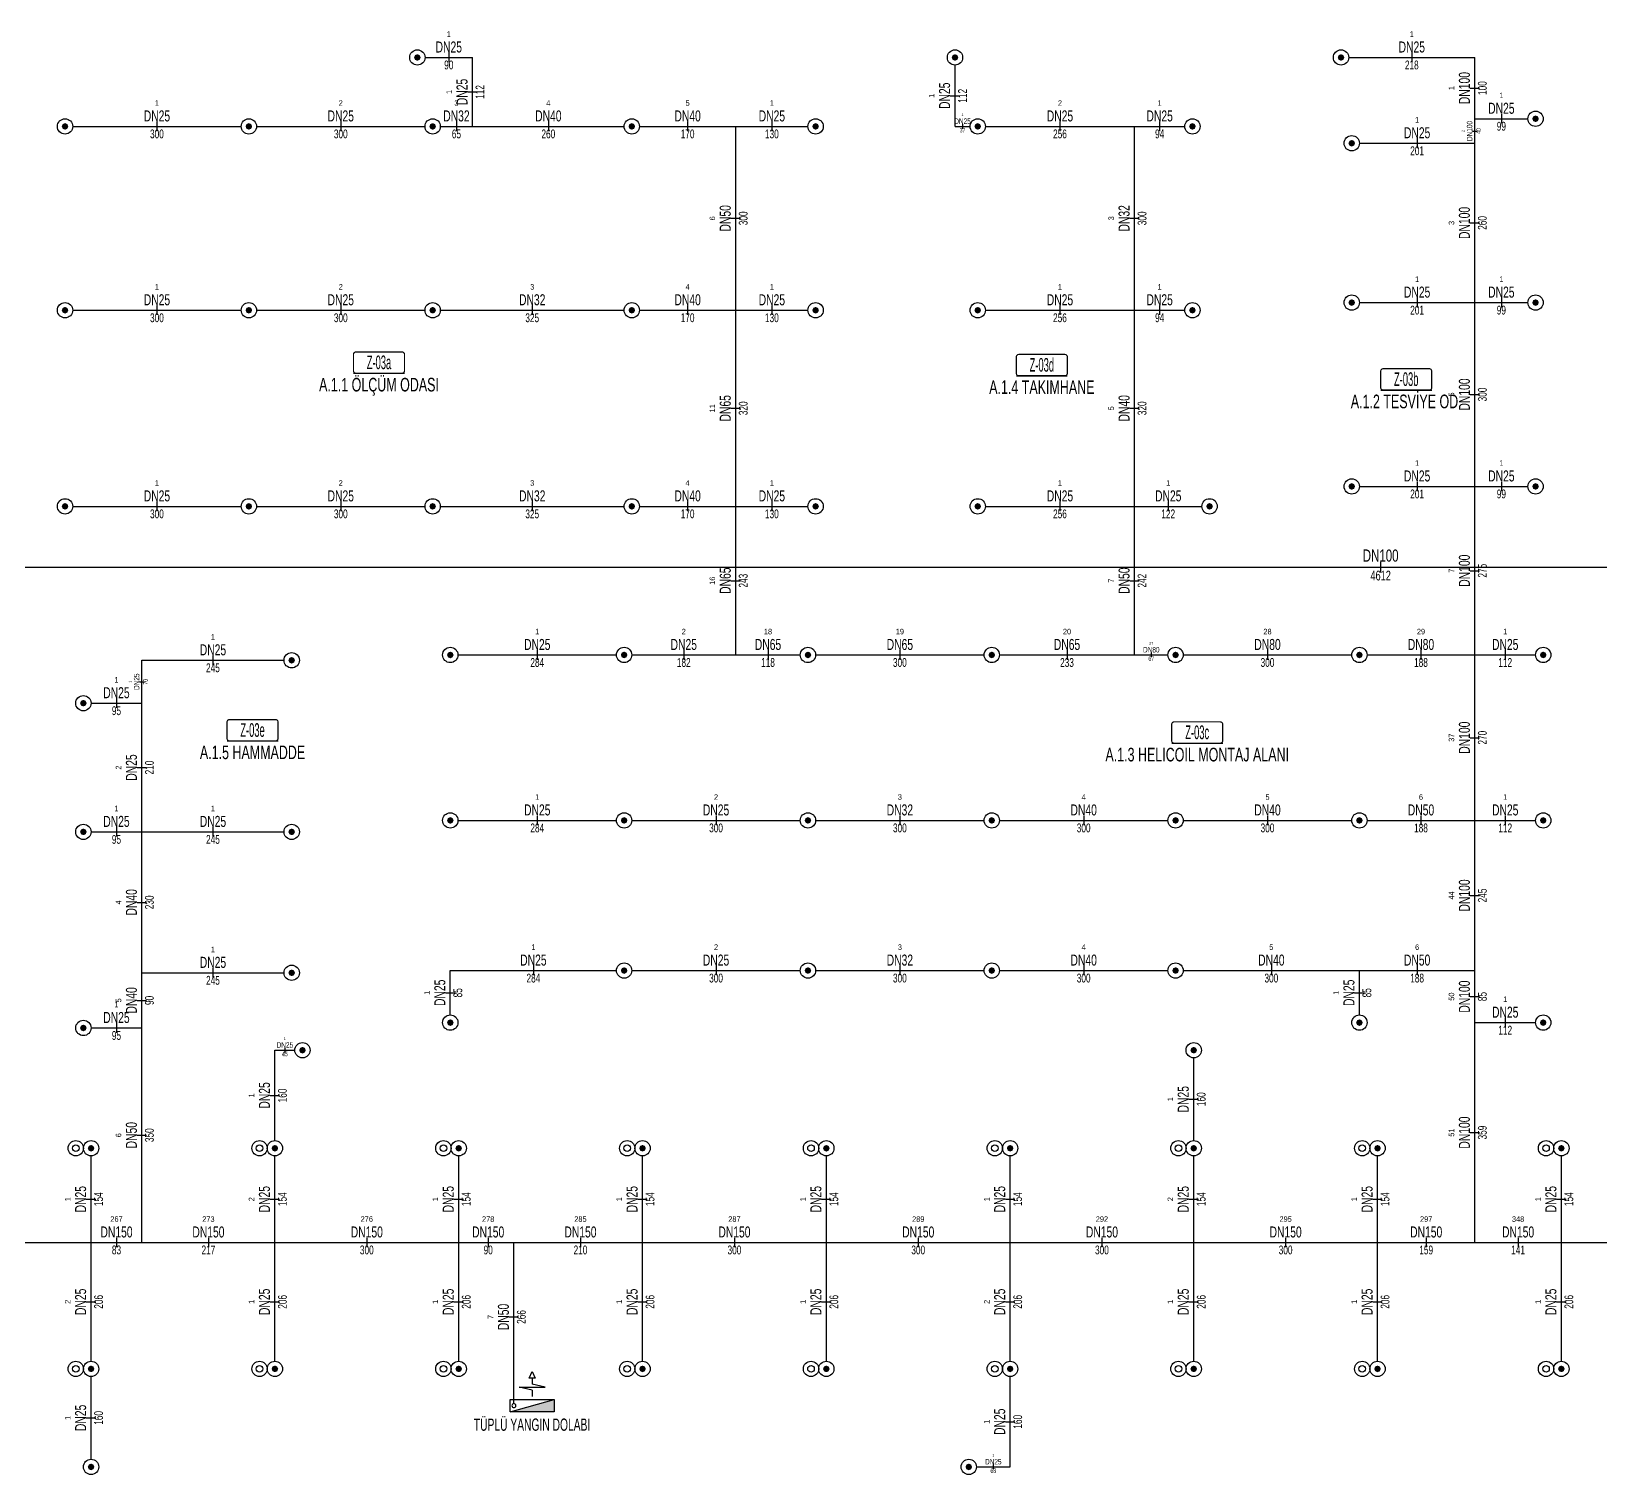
# Model space of a CAD drawing. Header units: centimetres. Extents: x 394264 to 551709, y 50011 to 59011.
# Drawn here: x 490182 to 492743, y 54430 to 56785 of the extents above; entities that cross this region are included whole.
import ezdxf
from ezdxf.enums import TextEntityAlignment as Align

# ---------------------------------------------------------------- set-up
doc = ezdxf.new("R2010")
doc.units = ezdxf.units.CM
doc.layers.get('0').update_dxf_attribs({"lineweight": 9})
for name, color, linetype in [('-M-MAHAL-DEBILER', 7, 'Continuous'), ('-M-MAHAL-ETIKET-NOT', 7, 'Continuous'), ('-M-MAHAL-ETIKET-NOTM', 7, 'Continuous'), ('-M-MAHAL-ETK-', 7, 'Continuous'), ('-M-MAHAL-HAVA-DEGISIM', 7, 'Continuous'), ('-M-MAHAL-NO', 7, 'Continuous'), ('-M-MAHAL-NOM', 7, 'Continuous'), ('-M-YNGN-BORUID', 7, 'Continuous'), ('-M-YNGN-BORUUZUN', 7, 'Continuous'), ('-M-YNGN-BORUYUK', 7, 'Continuous'), ('-M-YNGN-FHC', 1, 'Continuous'), ('-M-YNGN-SPR-YUK', 7, 'Continuous'), ('-M-YNGN-ZON4-CAP-', 7, 'Continuous'), ('-M-YNGN-ZON4-SPR-', 7, 'Continuous')]:
    doc.layers.add(name, color=color, linetype=linetype)
doc.layers.add('-M-YNGN-SPR-CAPCIZGI', color=188, linetype='Continuous', plot=False)
for name, color, linetype, lineweight in [('-M-YNGN-ZON4', 3, 'SP', 30), ('-M-YNGN-ZON7', 60, 'SP', 30), ('-M-YNGN-ZON7-CAP-', 7, 'Continuous', 25), ('0-MEK-YNG-YAZI', 71, 'Continuous', 35)]:
    doc.layers.add(name, color=color, linetype=linetype, lineweight=lineweight)
doc.styles.add('-M-ISSO-TEXT-TTF', font='ARIALN.TTF')
doc.styles.add('-M-MHLETK-NOT', font='romans.shx', dxfattribs={"width": 0.7})
doc.styles.add('-M-MHLETK-TEXT', font='ARIALN.TTF', dxfattribs={"width": 0.7})
doc.styles.add('CIZGI', font='tahoma.ttf', dxfattribs={"width": 0.8, "oblique": 20})
doc.styles.add('HCAD', font='HCAD.SHX', dxfattribs={"width": 0.8, "height": 0.2})
doc.styles.add('PIPESIZE', font='hcad.shx', dxfattribs={"width": 0.8})
doc.styles.add('SPR-NOT', font='romans.shx')
doc.styles.add('YAZI', font='arial.ttf', dxfattribs={"width": 0.6, "height": 40})
doc.linetypes.add('SP', pattern='A,2,-0.1,["SP",CIZGI,S=0.14,R=0.2,X=0,Y=-0.07],-0.255', length=2.355)

# ---------------------------------------------------------------- blocks, each defined once
blk = doc.blocks.new('M-MHLETK-YNG')
at = {"layer": '-M-MAHAL-ETIKET-NOTM', "color": 3, "style": '-M-ISSO-TEXT-TTF', "width": 0.8, "flags": 8}
blk.add_attdef('MAH-ADI2', text='', height=1.11, dxfattribs=at).set_placement((0, -2.55), align=Align.MIDDLE_CENTER)
at = {"layer": '-M-MAHAL-HAVA-DEGISIM', "style": '-M-MHLETK-NOT', "width": 0.5, "flags": 8}
blk.add_attdef('HAVADEG', text='', height=0.6, dxfattribs=at).set_placement((0, 3.61), align=Align.MIDDLE_CENTER)
blk.add_wipeout([(-2.08, 1.74), (2.08, 1.74), (2.08, 0), (-2.08, 0)]).dxf.layer = '-M-MAHAL-ETK-'
at = {"layer": '-M-MAHAL-ETK-', "color": 0}
for p, q in [((-2.08, 0), (2.08, 0)), ((-1.16, 0), (-1.16, 0))]:
    blk.add_line(p, q, dxfattribs=at)
blk.add_lwpolyline([(-1.88, 1.74, 0.1, 0.1, 0), (1.88, 1.74, 0.1, 0.1, -0.414214), (2.08, 1.54, 0.1, 0.1, 0), (2.08, 0.2, 0.1, 0.1, -0.414214), (1.88, 0, 0.1, 0.1, 0), (-1.88, 0, 0.1, 0.1, -0.414214), (-2.08, 0.2, 0.1, 0.1, 0), (-2.08, 1.54, 0.1, 0.1, -0.414214)], format="xyseb", close=True, dxfattribs=at)
at = {"layer": '-M-MAHAL-DEBILER', "color": 4, "style": '-M-MHLETK-NOT', "width": 0.5, "flags": 8}
blk.add_attdef('DEBIS', text='', height=0.4, dxfattribs=at).set_placement((-2.17, 2.15), align=Align.MIDDLE_CENTER)
at = {"layer": '-M-MAHAL-DEBILER', "color": 191, "style": '-M-MHLETK-NOT', "width": 0.5, "flags": 8}
blk.add_attdef('DEBIR', text='', height=0.4, dxfattribs=at).set_placement((-1.61, 2.15), align=Align.MIDDLE_CENTER)
at = {"layer": '-M-MAHAL-DEBILER', "color": 31, "style": '-M-MHLETK-NOT', "width": 0.5, "flags": 8}
blk.add_attdef('DEBIF', text='', height=0.4, dxfattribs=at).set_placement((1.59, 2.15), align=Align.MIDDLE_CENTER)
at = {"layer": '-M-MAHAL-DEBILER', "color": 1, "style": '-M-MHLETK-NOT', "width": 0.5, "flags": 8}
blk.add_attdef('DEBIE', text='', height=0.4, dxfattribs=at).set_placement((2.32, 2.15), align=Align.MIDDLE_CENTER)
at = {"layer": '-M-MAHAL-ETIKET-NOT', "color": 3}
for tag, height, style, width, flags, p in [('KIS', 0.04, '-M-MHLETK-NOT', 0.5, 9, (-2.59, 1.62)), ('ALAN', 0.04, '-M-MHLETK-NOT', 0.5, 9, (-2.58, 1.56)), ('RH', 0.04, '-M-MHLETK-NOT', 0.5, 9, (-2.39, 1.62)), ('YUKSEKLIK', 0.04, '-M-MHLETK-NOT', 0.5, 9, (-2.32, 1.56)), ('YAZ', 0.04, '-M-MHLETK-NOT', 0.5, 9, (-2.18, 1.62)), ('MAH-ADI', 1.11, '-M-ISSO-TEXT-TTF', 0.8, 8, (0, -0.93))]:
    blk.add_attdef(tag, text='', height=height, dxfattribs=dict(at, style=style, width=width, flags=flags)).set_placement(p, align=Align.MIDDLE_CENTER)
at = {"layer": '-M-MAHAL-ETIKET-NOT', "color": 3, "style": '-M-MHLETK-NOT', "width": 0.5, "flags": 9}
for tag, p, height in [('HL', (-2.62, 1.49), 0.0286), ('KLKTR', (-2.62, 1.42), 0.04), ('RDY-BOY1', (-2.61, 1.37), 0.0286), ('RDY-BOY2', (-2.61, 1.32), 0.0286), ('RDY-BOY3', (-2.61, 1.27), 0.0286), ('HLA', (-2.52, 1.49), 0.0286), ('RDY-TIP1', (-2.5, 1.37), 0.0286), ('RDY-TIP2', (-2.5, 1.32), 0.0286), ('RDY-TIP3', (-2.5, 1.27), 0.0286), ('RDY-ADET1', (-2.39, 1.37), 0.0286), ('RDY-ADET2', (-2.39, 1.32), 0.0286), ('RDY-ADET3', (-2.39, 1.27), 0.0286), ('RDY-ISI1', (-2.27, 1.37), 0.0286), ('RDY-ISI2', (-2.27, 1.32), 0.0286), ('RDY-ISI3', (-2.27, 1.27), 0.0286), ('SHG', (-2.23, 1.49), 0.0286), ('AHU', (-2.23, 1.44), 0.0286), ('LHG', (-2.13, 1.49), 0.0286), ('RDY-BNP1', (-2.1, 1.37), 0.0286), ('RDY-BNP2', (-2.1, 1.32), 0.0286), ('RDY-BNP3', (-2.1, 1.27), 0.0286), ('HG', (-2.04, 1.49), 0.0286), ('HGA', (-1.96, 1.49), 0.0286), ('EF', (-1.96, 1.44), 0.0286), ('RDY-BNK1', (-1.96, 1.37), 0.0286), ('RDY-BNK2', (-1.96, 1.32), 0.0286), ('RDY-BNK3', (-1.96, 1.27), 0.0286), ('RDY-BOY4', (-2.61, 1.22), 0.0286), ('KON-BOY1', (-2.61, 1.14), 0.0286), ('KON-BOY2', (-2.61, 1.09), 0.0286), ('KON-BOY3', (-2.61, 1.04), 0.0286), ('FCU-TIP1', (-2.61, 0.96), 0.0286), ('FCU-TIP2', (-2.61, 0.91), 0.0286), ('FCU-TIP3', (-2.61, 0.86), 0.0286), ('VRV-TIP1', (-2.61, 0.76), 0.0286), ('VRV-TIP2', (-2.61, 0.71), 0.0286), ('FCU-ADET1', (-2.52, 0.96), 0.0286), ('FCU-ADET2', (-2.52, 0.91), 0.0286), ('FCU-ADET3', (-2.52, 0.86), 0.0286), ('VRV-ADET1', (-2.52, 0.76), 0.0286), ('VRV-ADET2', (-2.52, 0.71), 0.0286), ('RDY-TIP4', (-2.5, 1.22), 0.0286), ('KON-TIP1', (-2.5, 1.14), 0.0286), ('KON-TIP2', (-2.5, 1.09), 0.0286), ('KON-TIP3', (-2.5, 1.04), 0.0286), ('FCU-KAP1', (-2.4, 0.96), 0.0286), ('FCU-KAP2', (-2.4, 0.91), 0.0286), ('FCU-KAP3', (-2.4, 0.86), 0.0286), ('VRV-KAP1', (-2.4, 0.76), 0.0286), ('VRV-KAP2', (-2.4, 0.71), 0.0286), ('RDY-ADET4', (-2.39, 1.22), 0.0286), ('KON-ADET1', (-2.39, 1.14), 0.0286), ('KON-ADET2', (-2.39, 1.09), 0.0286), ('KON-ADET3', (-2.39, 1.04), 0.0286), ('FCU-DUY1', (-2.27, 0.96), 0.0286), ('FCU-DUY2', (-2.27, 0.91), 0.0286), ('FCU-DUY3', (-2.27, 0.86), 0.0286), ('VRV-DUY1', (-2.27, 0.76), 0.0286), ('VRV-DUY2', (-2.27, 0.71), 0.0286), ('RDY-ISI4', (-2.27, 1.22), 0.0286), ('KON-ISI1', (-2.27, 1.14), 0.0286), ('KON-ISI2', (-2.27, 1.09), 0.0286), ('KON-ISI3', (-2.27, 1.04), 0.0286), ('FCU-SOG1', (-2.15, 0.96), 0.0286), ('FCU-SOG2', (-2.15, 0.91), 0.0286), ('FCU-SOG3', (-2.15, 0.86), 0.0286), ('VRV-SOG1', (-2.15, 0.76), 0.0286), ('VRV-SOG2', (-2.15, 0.71), 0.0286), ('RDY-BNP4', (-2.1, 1.22), 0.0286), ('KON-BNP1', (-2.1, 1.14), 0.0286), ('KON-BNP2', (-2.1, 1.09), 0.0286), ('KON-BNP3', (-2.1, 1.04), 0.0286), ('FCU-ISI1', (-2.04, 0.96), 0.0286), ('FCU-ISI2', (-2.04, 0.91), 0.0286), ('FCU-ISI3', (-2.04, 0.86), 0.0286), ('VRV-ISI1', (-2.04, 0.76), 0.0286), ('VRV-ISI2', (-2.04, 0.71), 0.0286), ('RDY-BNK4', (-1.96, 1.22), 0.0286), ('KON-BNK1', (-1.96, 1.14), 0.0286), ('KON-BNK2', (-1.96, 1.09), 0.0286), ('KON-BNK3', (-1.96, 1.04), 0.0286), ('FCU-DEBI1', (-1.95, 0.96), 0.0286), ('FCU-DEBI2', (-1.95, 0.91), 0.0286), ('FCU-DEBI3', (-1.95, 0.86), 0.0286), ('VRV-DEBI1', (-1.95, 0.76), 0.0286), ('VRV-DEBI2', (-1.95, 0.71), 0.0286), ('FCU-BNP1', (-1.83, 0.96), 0.0286), ('FCU-BNP2', (-1.83, 0.91), 0.0286), ('FCU-BNP3', (-1.83, 0.86), 0.0286), ('VRV-BNP1', (-1.83, 0.76), 0.0286), ('VRV-BNP2', (-1.83, 0.71), 0.0286), ('FCU-BNK1', (-1.61, 0.96), 0.0286), ('FCU-BNK2', (-1.61, 0.91), 0.0286), ('FCU-BNK3', (-1.61, 0.86), 0.0286), ('VRV-BNK1', (-1.61, 0.76), 0.0286), ('VRV-BNK2', (-1.61, 0.71), 0.0286)]:
    blk.add_attdef(tag, p, '', height=height, dxfattribs=at)
at = {"layer": '-M-MAHAL-HAVA-DEGISIM', "style": '-M-MHLETK-NOT', "width": 0.5, "flags": 8}
blk.add_attdef('HAVA', text='', height=0.6, dxfattribs=at).set_placement((0, 2.4), align=Align.MIDDLE_CENTER)
at = {"layer": '-M-MAHAL-NO', "color": 7, "style": '-M-MHLETK-TEXT', "width": 0.6, "flags": 8}
blk.add_attdef('MAH-NO', text='', height=1.11, dxfattribs=at).set_placement((0, 0.89), align=Align.MIDDLE_CENTER)
at = {"layer": '-M-MAHAL-NOM', "color": 7, "style": '-M-MHLETK-TEXT', "width": 0.6, "flags": 8}
blk.add_attdef('MAH-NOM', text='', height=1.11, dxfattribs=at).set_placement((0, 0.89), align=Align.MIDDLE_CENTER)
blk = doc.blocks.new('SPRYD01')
at = {"layer": '-M-YNGN-FHC', "linetype": 'Continuous'}
blk.add_line((0, 0), (0, 0), dxfattribs=at)
at = {"color": 0, "linetype": 'ByBlock'}
for p, q in [((10, 6), (-10, -66)), ((-44.8, -25), (-55.5, -30)), ((-44.8, -35), (-44.8, -25)), ((-30.1, -8.8), (-30.1, -51.2)), ((-25.1, -30), (-30.1, -8.8)), ((-55.5, -30), (-44.8, -35)), ((-44.8, -30), (-35.1, -30)), ((-30.1, -51.2), (-35.1, -30)), ((-25.1, -30), (-15, -30))]:
    blk.add_line(p, q, dxfattribs=at)
blk.add_lwpolyline([(-10, -66), (10, -66), (10, 6), (-10, 6)], close=True, dxfattribs=at)
at = {"color": 1, "linetype": 'ByBlock'}
blk.add_lwpolyline([(10, 6), (-10, -66), (10, -66)], close=True, dxfattribs=at)
at = {"color": 0, "linetype": 'ByBlock'}
blk.add_circle((0, 0), 3.25, dxfattribs=at)
at = {"color": 1, "linetype": 'ByBlock'}
blk.add_solid([(10, 6), (-10, -66), (10, -66)], dxfattribs=at)
at = {"layer": '-M-YNGN-SPR-YUK', "style": 'SPR-NOT', "width": 0.5, "flags": 9}
for tag, p in [('YUK', (0, 17.8)), ('CAP', (0, 14.4)), ('TIP', (0.2, 10.8))]:
    blk.add_attdef(tag, text='', height=2.5, dxfattribs=at).set_placement(p, align=Align.MIDDLE_CENTER)
blk = doc.blocks.new('SP-C-UP-12')
at = {"ltscale": 10}
blk.add_line((0, 0), (0, 0), dxfattribs=at)
at = {"color": 1, "linetype": 'Continuous'}
blk.add_circle((0, 0), 12.5, dxfattribs=at)
at = {"ltscale": 10}
for points in [[(-5.4, 0), (-3.8, 3.8), (-3.8, -3.8), (0, 5.4)], [(-3.8, -3.8), (0, 5.4), (0, -5.4), (3.8, 3.8)], [(0, -5.4), (3.8, 3.8), (3.8, -3.8), (5.4, 0)]]:
    blk.add_solid(points, dxfattribs=at)
at = {"layer": '-M-YNGN-SPR-YUK', "style": 'SPR-NOT', "width": 0.5, "flags": 9}
for tag, p in [('YUK', (0, 17.8)), ('CAP', (0, 14.4)), ('TIP', (0.2, 10.8))]:
    blk.add_attdef(tag, text='', height=2.5, dxfattribs=at).set_placement(p, align=Align.MIDDLE_CENTER)
blk = doc.blocks.new('SP-C-PU-12')
at = {"ltscale": 10}
blk.add_line((0, 0), (0, 0), dxfattribs=at)
at = {"color": 1, "linetype": 'Continuous'}
for centre in [(0, 0), (25, 0)]:
    blk.add_circle(centre, 12.5, dxfattribs=at)
at = {"ltscale": 10}
blk.add_circle((25, 0), 5.37, dxfattribs=at)
for points in [[(-5.4, 0), (-3.8, 3.8), (-3.8, -3.8), (0, 5.4)], [(-3.8, -3.8), (0, 5.4), (0, -5.4), (3.8, 3.8)], [(0, -5.4), (3.8, 3.8), (3.8, -3.8), (5.4, 0)]]:
    blk.add_solid(points, dxfattribs=at)
at = {"layer": '-M-YNGN-SPR-YUK', "style": 'SPR-NOT', "width": 0.5, "flags": 9}
for tag, p in [('YUK', (0, 17.8)), ('CAP', (0, 14.4)), ('TIP', (0.2, 10.8))]:
    blk.add_attdef(tag, text='', height=2.5, dxfattribs=at).set_placement(p, align=Align.MIDDLE_CENTER)
blk = doc.blocks.new('SPRKL100')
at = {"layer": '-M-YNGN-SPR-CAPCIZGI'}
blk.add_line((0, 0.43), (0, -0.43), dxfattribs=at)
at = {"layer": '-M-YNGN-BORUID', "color": 0, "style": 'HCAD', "width": 0.8, "flags": 1}
blk.add_attdef('DIC', text='', height=0.4, dxfattribs=at).set_placement((0, -1.69), align=Align.CENTER)
at = {"layer": '-M-YNGN-BORUUZUN', "color": 0, "style": 'HCAD', "width": 0.7}
blk.add_attdef('BOY', text='', height=0.8, dxfattribs=at).set_placement((0, -1.08), align=Align.CENTER)
at = {"layer": '-M-YNGN-BORUYUK', "color": 6, "style": 'PIPESIZE', "width": 0.8}
blk.add_attdef('YUK', text='', height=0.5, dxfattribs=at).set_placement((0, 1.87), align=Align.CENTER)
at = {"color": 0, "style": 'PIPESIZE', "width": 0.7}
blk.add_attdef('CAP', text='', height=1, dxfattribs=at).set_placement((0, 0.45), align=Align.CENTER)
blk = doc.blocks.new('A$C69E72E55')
at = {"layer": '-M-YNGN-ZON4', "ltscale": 50}
for p, q in [((490824.7, 56742.6), (490902.2, 56742.6)), ((490902.2, 56630.1), (490902.2, 56742.6)), ((491689.7, 56630.1), (491689.7, 56730.1)), ((492332.2, 56742.6), (492538.1, 56742.6)), ((492538.1, 56642.6), (492538.1, 56742.6)), ((490249.7, 56630.1), (490524.7, 56630.1)), ((490549.7, 56630.1), (490824.7, 56630.1)), ((490849.7, 56630.1), (490902.2, 56630.1)), ((490902.2, 56630.1), (491149.7, 56630.1)), ((491174.7, 56630.1), (491331.8, 56630.1)), ((491331.8, 56630.1), (491449.7, 56630.1)), ((491331.8, 56330.1), (491331.8, 56630.1)), ((491689.7, 56630.1), (491714.3, 56630.1)), ((491739.3, 56630.1), (491982.7, 56630.1)), ((491982.7, 56630.1), (492064.7, 56630.1)), ((491982.7, 56330.1), (491982.7, 56630.1)), ((492538.1, 56642.6), (492624.7, 56642.6)), ((492538.1, 56602.6), (492538.1, 56642.6)), ((492349.7, 56602.6), (492538.1, 56602.6)), ((492538.1, 56342.6), (492538.1, 56602.6)), ((490249.7, 56330.1), (490524.7, 56330.1)), ((490549.7, 56330.1), (490824.7, 56330.1)), ((490849.7, 56330.1), (491149.7, 56330.1)), ((491174.7, 56330.1), (491331.8, 56330.1)), ((491331.8, 56330.1), (491449.7, 56330.1)), ((491331.8, 56010.1), (491331.8, 56330.1)), ((491739.3, 56330.1), (491982.7, 56330.1)), ((491982.7, 56330.1), (492064.7, 56330.1)), ((491982.7, 56010.1), (491982.7, 56330.1)), ((492349.7, 56342.6), (492538.1, 56342.6)), ((492538.1, 56342.6), (492624.7, 56342.6)), ((492538.1, 56042.6), (492538.1, 56342.6)), ((492349.7, 56042.6), (492538.1, 56042.6)), ((492538.1, 56042.6), (492624.7, 56042.6)), ((492538.1, 55767.6), (492538.1, 56042.6)), ((490249.7, 56010.1), (490524.7, 56010.1)), ((490549.7, 56010.1), (490824.7, 56010.1)), ((490849.7, 56010.1), (491149.7, 56010.1)), ((491174.7, 56010.1), (491331.8, 56010.1)), ((491331.8, 55767.6), (491331.8, 56010.1)), ((491331.8, 56010.1), (491449.7, 56010.1)), ((491739.3, 56010.1), (491982.7, 56010.1)), ((491982.7, 55767.6), (491982.7, 56010.1)), ((491982.7, 56010.1), (492092.7, 56010.1)), ((490362.6, 55758.9), (490594.6, 55758.9)), ((490362.6, 55688.9), (490362.6, 55758.9)), ((490878.5, 55767.6), (491137.2, 55767.6)), ((491162.2, 55767.6), (491331.8, 55767.6)), ((491331.8, 55767.6), (491437.2, 55767.6)), ((491462.2, 55767.6), (491737.2, 55767.6)), ((491762.2, 55767.6), (491982.7, 55767.6)), ((491982.7, 55767.6), (492037.2, 55767.6)), ((492062.2, 55767.6), (492337.2, 55767.6)), ((492362.2, 55767.6), (492538.1, 55767.6)), ((492538.1, 55767.6), (492637.2, 55767.6)), ((492538.1, 55497.6), (492538.1, 55767.6)), ((490279.6, 55688.9), (490362.6, 55688.9)), ((490362.6, 55478.9), (490362.6, 55688.9)), ((490279.6, 55478.9), (490362.6, 55478.9)), ((490362.6, 55248.9), (490362.6, 55478.9)), ((490362.6, 55478.9), (490594.6, 55478.9)), ((490878.5, 55497.6), (491137.2, 55497.6)), ((491162.2, 55497.6), (491437.2, 55497.6)), ((491462.2, 55497.6), (491737.2, 55497.6)), ((491762.2, 55497.6), (492037.2, 55497.6)), ((492062.2, 55497.6), (492337.2, 55497.6)), ((492362.2, 55497.6), (492538.1, 55497.6)), ((492538.1, 55497.6), (492637.2, 55497.6)), ((492538.1, 55252.6), (492538.1, 55497.6)), ((490362.6, 55248.9), (490594.6, 55248.9)), ((490362.6, 55158.9), (490362.6, 55248.9)), ((490866, 55180.1), (490866, 55252.6)), ((490866, 55252.6), (491137.2, 55252.6)), ((491162.2, 55252.6), (491437.2, 55252.6)), ((491462.2, 55252.6), (491737.2, 55252.6)), ((491762.2, 55252.6), (492037.2, 55252.6)), ((492062.2, 55252.6), (492349.7, 55252.6)), ((492349.7, 55180.1), (492349.7, 55252.6)), ((492349.7, 55252.6), (492538.1, 55252.6)), ((492538.1, 55167.6), (492538.1, 55252.6)), ((492538.1, 55167.6), (492637.2, 55167.6)), ((492538.1, 54808.9), (492538.1, 55167.6)), ((490279.6, 55158.9), (490362.6, 55158.9)), ((490362.6, 54808.9), (490362.6, 55158.9)), ((490579.7, 54975.1), (490579.7, 55122.6)), ((490579.7, 55122.6), (490612.2, 55122.6)), ((492079.3, 54975.1), (492079.3, 55110.1)), ((490279.7, 54808.9), (490279.7, 54950.1)), ((490579.7, 54808.9), (490579.7, 54950.1)), ((490879.7, 54808.9), (490879.7, 54950.1)), ((491179.7, 54808.9), (491179.7, 54950.1)), ((491479.7, 54808.9), (491479.7, 54950.1)), ((491779.7, 54808.9), (491779.7, 54950.1)), ((492079.3, 54808.9), (492079.3, 54950.1)), ((492379.3, 54808.9), (492379.3, 54950.1)), ((492679.3, 54808.9), (492679.3, 54950.1)), ((489954.7, 54808.9), (490279.7, 54808.9)), ((490279.7, 54615.1), (490279.7, 54808.9)), ((490279.7, 54808.9), (490362.6, 54808.9)), ((490362.6, 54808.9), (490579.7, 54808.9)), ((490579.7, 54615.1), (490579.7, 54808.9)), ((490579.7, 54808.9), (490879.7, 54808.9)), ((490879.7, 54615.1), (490879.7, 54808.9)), ((490879.7, 54808.9), (490969.7, 54808.9)), ((490969.7, 54545.8), (490969.7, 54808.9)), ((490969.7, 54808.9), (491179.7, 54808.9)), ((491179.7, 54615.1), (491179.7, 54808.9)), ((491179.7, 54808.9), (491479.7, 54808.9)), ((491479.7, 54615.1), (491479.7, 54808.9)), ((491479.7, 54808.9), (491779.7, 54808.9)), ((491779.7, 54615.1), (491779.7, 54808.9)), ((491779.7, 54808.9), (492079.3, 54808.9)), ((492079.3, 54615.1), (492079.3, 54808.9)), ((492079.3, 54808.9), (492379.3, 54808.9)), ((492379.3, 54615.1), (492379.3, 54808.9)), ((492379.3, 54808.9), (492538.1, 54808.9)), ((492538.1, 54808.9), (492679.3, 54808.9)), ((492679.3, 54615.1), (492679.3, 54808.9)), ((492679.3, 54808.9), (492979.7, 54808.9)), ((490279.7, 54455.1), (490279.7, 54590.1)), ((491779.7, 54442.6), (491779.7, 54590.1)), ((491724.7, 54442.6), (491779.7, 54442.6))]:
    blk.add_line(p, q, dxfattribs=at)
at = {"layer": '-M-YNGN-ZON4-CAP-'}
for p, xscale, yscale, zscale, values in [((490863.5, 56742.6), 18, 18, 18, {'YUK': '1', 'CAP': 'DN25', 'BOY': '90'}), ((492435.2, 56742.6), 18, 18, 18, {'YUK': '1', 'CAP': 'DN25', 'BOY': '218'}), ((492581.4, 56642.6), 18, 18, 18, {'YUK': '1', 'CAP': 'DN25', 'BOY': '99'}), ((490387.2, 56630.1), 18, 18, 18, {'YUK': '1', 'CAP': 'DN25', 'BOY': '300'}), ((490687.2, 56630.1), 18, 18, 18, {'YUK': '2', 'CAP': 'DN25', 'BOY': '300'}), ((490876, 56630.1), 18, 18, 18, {'YUK': '3', 'CAP': 'DN32', 'BOY': '65'}), ((491026, 56630.1), 18, 18, 18, {'YUK': '4', 'CAP': 'DN40', 'BOY': '260'}), ((491253.3, 56630.1), 18, 18, 18, {'YUK': '5', 'CAP': 'DN40', 'BOY': '170'}), ((491390.8, 56630.1), 18, 18, 18, {'YUK': '1', 'CAP': 'DN25', 'BOY': '130'}), ((491861, 56630.1), 18, 18, 18, {'YUK': '2', 'CAP': 'DN25', 'BOY': '256'}), ((492023.7, 56630.1), 18, 18, 18, {'YUK': '1', 'CAP': 'DN25', 'BOY': '94'}), ((491702, 56630.1), 9, 9, 9, {'YUK': '1', 'CAP': 'DN25', 'BOY': '37'}), ((492443.9, 56602.6), 18, 18, 18, {'YUK': '1', 'CAP': 'DN25', 'BOY': '201'}), ((490387.2, 56330.1), 18, 18, 18, {'YUK': '1', 'CAP': 'DN25', 'BOY': '300'}), ((490687.2, 56330.1), 18, 18, 18, {'YUK': '2', 'CAP': 'DN25', 'BOY': '300'}), ((490999.7, 56330.1), 18, 18, 18, {'YUK': '3', 'CAP': 'DN32', 'BOY': '325'}), ((491253.3, 56330.1), 18, 18, 18, {'YUK': '4', 'CAP': 'DN40', 'BOY': '170'}), ((491390.8, 56330.1), 18, 18, 18, {'YUK': '1', 'CAP': 'DN25', 'BOY': '130'}), ((491861, 56330.1), 18, 18, 18, {'YUK': '1', 'CAP': 'DN25', 'BOY': '256'}), ((492023.7, 56330.1), 18, 18, 18, {'YUK': '1', 'CAP': 'DN25', 'BOY': '94'}), ((492443.9, 56342.6), 18, 18, 18, {'YUK': '1', 'CAP': 'DN25', 'BOY': '201'}), ((492581.4, 56342.6), 18, 18, 18, {'YUK': '1', 'CAP': 'DN25', 'BOY': '99'}), ((492443.9, 56042.6), 18, 18, 18, {'YUK': '1', 'CAP': 'DN25', 'BOY': '201'}), ((492581.4, 56042.6), 18, 18, 18, {'YUK': '1', 'CAP': 'DN25', 'BOY': '99'}), ((490387.2, 56010.1), 18, 18, 18, {'YUK': '1', 'CAP': 'DN25', 'BOY': '300'}), ((490687.2, 56010.1), 18, 18, 18, {'YUK': '2', 'CAP': 'DN25', 'BOY': '300'}), ((490999.7, 56010.1), 18, 18, 18, {'YUK': '3', 'CAP': 'DN32', 'BOY': '325'}), ((491253.3, 56010.1), 18, 18, 18, {'YUK': '4', 'CAP': 'DN40', 'BOY': '170'}), ((491390.8, 56010.1), 18, 18, 18, {'YUK': '1', 'CAP': 'DN25', 'BOY': '130'}), ((491861, 56010.1), 18, 18, 18, {'YUK': '1', 'CAP': 'DN25', 'BOY': '256'}), ((492037.7, 56010.1), 18, 18, 18, {'YUK': '1', 'CAP': 'DN25', 'BOY': '122'}), ((491007.9, 55767.6), 18, 18, 18, {'YUK': '1', 'CAP': 'DN25', 'BOY': '284'}), ((491247, 55767.6), 18, 18, 18, {'YUK': '2', 'CAP': 'DN25', 'BOY': '182'}), ((491384.5, 55767.6), 18, 18, 18, {'YUK': '18', 'CAP': 'DN65', 'BOY': '118'}), ((491599.7, 55767.6), 18, 18, 18, {'YUK': '19', 'CAP': 'DN65', 'BOY': '300'}), ((491872.5, 55767.6), 18, 18, 18, {'YUK': '20', 'CAP': 'DN65', 'BOY': '233'}), ((492199.7, 55767.6), 18, 18, 18, {'YUK': '28', 'CAP': 'DN80', 'BOY': '300'}), ((492450.2, 55767.6), 18, 18, 18, {'YUK': '29', 'CAP': 'DN80', 'BOY': '188'}), ((492587.7, 55767.6), 18, 18, 18, {'YUK': '1', 'CAP': 'DN25', 'BOY': '112'}), ((490478.6, 55758.9), 18, 18, 18, {'YUK': '1', 'CAP': 'DN25', 'BOY': '245'}), ((492010, 55767.6), 9, 9, 9, {'YUK': '27', 'CAP': 'DN80', 'BOY': '67'}), ((490321.1, 55688.9), 18, 18, 18, {'YUK': '1', 'CAP': 'DN25', 'BOY': '95'}), ((491007.9, 55497.6), 18, 18, 18, {'YUK': '1', 'CAP': 'DN25', 'BOY': '284'}), ((491299.7, 55497.6), 18, 18, 18, {'YUK': '2', 'CAP': 'DN25', 'BOY': '300'}), ((491599.7, 55497.6), 18, 18, 18, {'YUK': '3', 'CAP': 'DN32', 'BOY': '300'}), ((491899.7, 55497.6), 18, 18, 18, {'YUK': '4', 'CAP': 'DN40', 'BOY': '300'}), ((492199.7, 55497.6), 18, 18, 18, {'YUK': '5', 'CAP': 'DN40', 'BOY': '300'}), ((492450.2, 55497.6), 18, 18, 18, {'YUK': '6', 'CAP': 'DN50', 'BOY': '188'}), ((492587.7, 55497.6), 18, 18, 18, {'YUK': '1', 'CAP': 'DN25', 'BOY': '112'}), ((490321.1, 55478.9), 18, 18, 18, {'YUK': '1', 'CAP': 'DN25', 'BOY': '95'}), ((490478.6, 55478.9), 18, 18, 18, {'YUK': '1', 'CAP': 'DN25', 'BOY': '245'}), ((491001.6, 55252.6), 18, 18, 18, {'YUK': '1', 'CAP': 'DN25', 'BOY': '284'}), ((491299.7, 55252.6), 18, 18, 18, {'YUK': '2', 'CAP': 'DN25', 'BOY': '300'}), ((491599.7, 55252.6), 18, 18, 18, {'YUK': '3', 'CAP': 'DN32', 'BOY': '300'}), ((491899.7, 55252.6), 18, 18, 18, {'YUK': '4', 'CAP': 'DN40', 'BOY': '300'}), ((492206, 55252.6), 18, 18, 18, {'YUK': '5', 'CAP': 'DN40', 'BOY': '300'}), ((492443.9, 55252.6), 18, 18, 18, {'YUK': '6', 'CAP': 'DN50', 'BOY': '188'}), ((490478.6, 55248.9), 18, 18, 18, {'YUK': '1', 'CAP': 'DN25', 'BOY': '245'}), ((490321.1, 55158.9), 18, 18, 18, {'YUK': '1', 'CAP': 'DN25', 'BOY': '95'}), ((492587.7, 55167.6), 18, 18, 18, {'YUK': '1', 'CAP': 'DN25', 'BOY': '112'}), ((490596, 55122.6), 9, 9, 9, {'YUK': '1', 'CAP': 'DN25', 'BOY': '45'}), ((490321.2, 54808.9), 18, 18, 18, {'YUK': '267', 'CAP': 'DN150', 'BOY': '83'}), ((490471.2, 54808.9), 18, 18, 18, {'YUK': '273', 'CAP': 'DN150', 'BOY': '217'}), ((490729.7, 54808.9), 18, 18, 18, {'YUK': '276', 'CAP': 'DN150', 'BOY': '300'}), ((490927.8, 54808.9), 18, 18, 18, {'YUK': '278', 'CAP': 'DN150', 'BOY': '90'}), ((491078.4, 54808.9), 18, 18, 18, {'YUK': '285', 'CAP': 'DN150', 'BOY': '210'}), ((491329.7, 54808.9), 18, 18, 18, {'YUK': '287', 'CAP': 'DN150', 'BOY': '300'}), ((491629.7, 54808.9), 18, 18, 18, {'YUK': '289', 'CAP': 'DN150', 'BOY': '300'}), ((491929.5, 54808.9), 18, 18, 18, {'YUK': '292', 'CAP': 'DN150', 'BOY': '300'}), ((492229.3, 54808.9), 18, 18, 18, {'YUK': '295', 'CAP': 'DN150', 'BOY': '300'}), ((492458.7, 54808.9), 18, 18, 18, {'YUK': '297', 'CAP': 'DN150', 'BOY': '159'}), ((492608.7, 54808.9), 18, 18, 18, {'YUK': '348', 'CAP': 'DN150', 'BOY': '141'}), ((491752.2, 54442.6), 9, 9, 9, {'YUK': '1', 'CAP': 'DN25', 'BOY': '68'})]:
    blk.add_blockref('SPRKL100', p, dxfattribs=dict(at, xscale=xscale, yscale=yscale, zscale=zscale)).add_auto_attribs(values)
for p, xscale, yscale, zscale, rotation, values in [((490902.2, 56686.3), 18, 18, 18, 90, {'YUK': '1', 'CAP': 'DN25', 'BOY': '112'}), ((492538.1, 56692.6), 18, 18, 18, 90, {'YUK': '1', 'CAP': 'DN100', 'BOY': '100'}), ((491689.7, 56680.1), 18, 18, 18, 90, {'YUK': '1', 'CAP': 'DN25', 'BOY': '112'}), ((492538.1, 56622.6), 9, 9, 9, 90, {'YUK': '2', 'CAP': 'DN100', 'BOY': '40'}), ((491331.8, 56480.1), 18, 18, 18, 90, {'YUK': '6', 'CAP': 'DN50', 'BOY': '300'}), ((491982.7, 56480.1), 18, 18, 18, 90, {'YUK': '3', 'CAP': 'DN32', 'BOY': '300'}), ((492538.1, 56472.6), 18, 18, 18, 90, {'YUK': '3', 'CAP': 'DN100', 'BOY': '260'}), ((492538.1, 56192.6), 18, 18, 18, 90, {'YUK': '5', 'CAP': 'DN100', 'BOY': '300'}), ((491331.8, 56170.1), 18, 18, 18, 90, {'YUK': '11', 'CAP': 'DN65', 'BOY': '320'}), ((491982.7, 56170.1), 18, 18, 18, 90, {'YUK': '5', 'CAP': 'DN40', 'BOY': '320'}), ((491331.8, 55888.8), 18, 18, 18, 90, {'YUK': '16', 'CAP': 'DN65', 'BOY': '243'}), ((491982.7, 55888.8), 18, 18, 18, 90, {'YUK': '7', 'CAP': 'DN50', 'BOY': '242'}), ((492538.1, 55905.1), 18, 18, 18, 90, {'YUK': '7', 'CAP': 'DN100', 'BOY': '275'}), ((490362.6, 55723.9), 9, 9, 9, 90, {'YUK': '1', 'CAP': 'DN25', 'BOY': '70'}), ((492538.1, 55632.6), 18, 18, 18, 90, {'YUK': '37', 'CAP': 'DN100', 'BOY': '270'}), ((490362.6, 55583.9), 18, 18, 18, 90, {'YUK': '2', 'CAP': 'DN25', 'BOY': '210'}), ((492538.1, 55375.1), 18, 18, 18, 90, {'YUK': '44', 'CAP': 'DN100', 'BOY': '245'}), ((490362.6, 55363.9), 18, 18, 18, 90, {'YUK': '4', 'CAP': 'DN40', 'BOY': '230'}), ((490362.6, 55203.9), 18, 18, 18, 90, {'YUK': '5', 'CAP': 'DN40', 'BOY': '90'}), ((490866, 55216.3), 18, 18, 18, 90, {'YUK': '1', 'CAP': 'DN25', 'BOY': '85'}), ((492349.7, 55216.3), 18, 18, 18, 90, {'YUK': '1', 'CAP': 'DN25', 'BOY': '85'}), ((492538.1, 55210.1), 18, 18, 18, 90, {'YUK': '50', 'CAP': 'DN100', 'BOY': '85'}), ((490579.7, 55048.8), 18, 18, 18, 90, {'YUK': '1', 'CAP': 'DN25', 'BOY': '160'}), ((492079.3, 55042.6), 18, 18, 18, 90, {'YUK': '1', 'CAP': 'DN25', 'BOY': '160'}), ((492538.1, 54988.2), 18, 18, 18, 90, {'YUK': '51', 'CAP': 'DN100', 'BOY': '359'}), ((490362.6, 54983.9), 18, 18, 18, 90, {'YUK': '6', 'CAP': 'DN50', 'BOY': '350'}), ((490279.7, 54879.5), 18, 18, 18, 90, {'YUK': '1', 'CAP': 'DN25', 'BOY': '154'}), ((490579.7, 54879.5), 18, 18, 18, 90, {'YUK': '2', 'CAP': 'DN25', 'BOY': '154'}), ((490879.7, 54879.5), 18, 18, 18, 90, {'YUK': '1', 'CAP': 'DN25', 'BOY': '154'}), ((491179.7, 54879.5), 18, 18, 18, 90, {'YUK': '1', 'CAP': 'DN25', 'BOY': '154'}), ((491479.7, 54879.5), 18, 18, 18, 90, {'YUK': '1', 'CAP': 'DN25', 'BOY': '154'}), ((491779.7, 54879.5), 18, 18, 18, 90, {'YUK': '1', 'CAP': 'DN25', 'BOY': '154'}), ((492079.3, 54879.5), 18, 18, 18, 90, {'YUK': '2', 'CAP': 'DN25', 'BOY': '154'}), ((492379.3, 54879.5), 18, 18, 18, 90, {'YUK': '1', 'CAP': 'DN25', 'BOY': '154'}), ((492679.3, 54879.5), 18, 18, 18, 90, {'YUK': '1', 'CAP': 'DN25', 'BOY': '154'}), ((490279.7, 54712), 18, 18, 18, 90, {'YUK': '2', 'CAP': 'DN25', 'BOY': '206'}), ((490579.7, 54712), 18, 18, 18, 90, {'YUK': '1', 'CAP': 'DN25', 'BOY': '206'}), ((490879.7, 54712), 18, 18, 18, 90, {'YUK': '1', 'CAP': 'DN25', 'BOY': '206'}), ((491179.7, 54712), 18, 18, 18, 90, {'YUK': '1', 'CAP': 'DN25', 'BOY': '206'}), ((491479.7, 54712), 18, 18, 18, 90, {'YUK': '1', 'CAP': 'DN25', 'BOY': '206'}), ((491779.7, 54712), 18, 18, 18, 90, {'YUK': '2', 'CAP': 'DN25', 'BOY': '206'}), ((492079.3, 54712), 18, 18, 18, 90, {'YUK': '1', 'CAP': 'DN25', 'BOY': '206'}), ((492379.3, 54712), 18, 18, 18, 90, {'YUK': '1', 'CAP': 'DN25', 'BOY': '206'}), ((492679.3, 54712), 18, 18, 18, 90, {'YUK': '1', 'CAP': 'DN25', 'BOY': '206'}), ((490969.7, 54687.3), 18, 18, 18, 89.99999977917511, {'YUK': '7', 'CAP': 'DN50', 'BOY': '266'}), ((490279.7, 54522.6), 18, 18, 18, 90, {'YUK': '1', 'CAP': 'DN25', 'BOY': '160'}), ((491779.7, 54516.3), 18, 18, 18, 90, {'YUK': '1', 'CAP': 'DN25', 'BOY': '160'})]:
    blk.add_blockref('SPRKL100', p, dxfattribs=dict(at, xscale=xscale, yscale=yscale, zscale=zscale, rotation=rotation)).add_auto_attribs(values)
at = {"layer": '-M-YNGN-ZON4-SPR-', "color": 3, "rotation": 180}
for name, p in [('SP-C-UP-12', (490812.2, 56742.6)), ('SP-C-UP-12', (491689.7, 56742.6)), ('SP-C-UP-12', (492319.7, 56742.6)), ('SP-C-PU-12', (490279.7, 54962.6)), ('SP-C-PU-12', (490579.7, 54962.6)), ('SP-C-PU-12', (490879.7, 54962.6)), ('SP-C-PU-12', (491179.7, 54962.6)), ('SP-C-PU-12', (491479.7, 54962.6)), ('SP-C-PU-12', (491779.7, 54962.6)), ('SP-C-PU-12', (492079.3, 54962.6)), ('SP-C-PU-12', (492379.3, 54962.6)), ('SP-C-PU-12', (492679.3, 54962.6)), ('SP-C-PU-12', (490279.7, 54602.6)), ('SP-C-PU-12', (490579.7, 54602.6)), ('SP-C-PU-12', (490879.7, 54602.6)), ('SP-C-PU-12', (491179.7, 54602.6)), ('SP-C-PU-12', (491479.7, 54602.6)), ('SP-C-PU-12', (491779.7, 54602.6)), ('SP-C-PU-12', (492079.3, 54602.6)), ('SP-C-PU-12', (492379.3, 54602.6)), ('SP-C-PU-12', (492679.3, 54602.6)), ('SP-C-UP-12', (490279.7, 54442.6)), ('SP-C-UP-12', (491712.2, 54442.6))]:
    blk.add_blockref(name, p, dxfattribs=at)
at = {"layer": '-M-YNGN-ZON4-SPR-', "color": 3}
for p in [(492637.2, 56642.6), (492337.2, 56602.6), (492337.2, 56342.6), (492637.2, 56342.6), (492337.2, 56042.6), (492637.2, 56042.6)]:
    blk.add_blockref('SP-C-UP-12', p, dxfattribs=at)
at = {"layer": '-M-YNGN-ZON4-SPR-', "rotation": 180}
for p in [(490237.2, 56630.1), (490537.2, 56630.1), (490837.2, 56630.1), (491162.2, 56630.1), (491462.2, 56630.1), (491726.8, 56630.1), (492077.2, 56630.1), (490237.2, 56330.1), (490537.2, 56330.1), (490837.2, 56330.1), (491162.2, 56330.1), (491462.2, 56330.1), (491726.8, 56330.1), (492077.2, 56330.1), (490237.2, 56010.1), (490537.2, 56010.1), (490837.2, 56010.1), (491162.2, 56010.1), (491462.2, 56010.1), (491726.8, 56010.1), (492105.2, 56010.1), (490607.1, 55758.9), (490267.1, 55688.9), (490267.1, 55478.9), (490607.1, 55478.9), (490607.1, 55248.9), (490267.1, 55158.9)]:
    blk.add_blockref('SP-C-UP-12', p, dxfattribs=at)
at = {"layer": '-M-YNGN-ZON4-SPR-'}
for p in [(490866, 55767.6), (491149.7, 55767.6), (491449.7, 55767.6), (491749.7, 55767.6), (492049.7, 55767.6), (492349.7, 55767.6), (492649.7, 55767.6), (490866, 55497.6), (491149.7, 55497.6), (491449.7, 55497.6), (491749.7, 55497.6), (492049.7, 55497.6), (492349.7, 55497.6), (492649.7, 55497.6), (491149.7, 55252.6), (491449.7, 55252.6), (491749.7, 55252.6), (492049.7, 55252.6), (490866, 55167.6), (492349.7, 55167.6), (492649.7, 55167.6), (490624.7, 55122.6), (492079.3, 55122.6)]:
    blk.add_blockref('SP-C-UP-12', p, dxfattribs=at)

msp = doc.modelspace()

# ---------------------------------------------------------------- linework, layer by layer
at = {"layer": '-M-YNGN-ZON7', "ltscale": 50}
msp.add_line((490055.6, 55910.8), (494667.5, 55910.8), dxfattribs=at)

# ---------------------------------------------------------------- block references
at = {"layer": '-M-MAHAL-ETK-', "xscale": 20, "yscale": 20, "zscale": 20}
for p, values in [((490749.6, 56227.3), {'MAH-NO': 'Z-03a', 'MAH-ADI': 'A.1.1 ÖLÇÜM ODASI'}), ((491831.4, 56223.2), {'MAH-NO': 'Z-03d', 'MAH-ADI': 'A.1.4 TAKIMHANE'}), ((492426.1, 56199.9), {'MAH-NO': 'Z-03b', 'MAH-ADI': 'A.1.2 TESVİYE OD.'}), ((490543.2, 55627.3), {'MAH-NO': 'Z-03e', 'MAH-ADI': 'A.1.5 HAMMADDE'}), ((492085, 55623.6), {'MAH-NO': 'Z-03c', 'MAH-ADI': 'A.1.3 HELICOIL MONTAJ ALANI'})]:
    msp.add_blockref('M-MHLETK-YNG', p, dxfattribs=at).add_auto_attribs(values)
at = {"layer": '-M-YNGN-FHC', "linetype": 'Continuous', "xscale": -1, "rotation": 89.99999999999962}
msp.add_blockref('SPRYD01', (490969.7, 54542.6), dxfattribs=at)
at = {"layer": '-M-YNGN-ZON7-CAP-'}
ref = msp.add_blockref('SPRKL100', (492384.4, 55910.8), dxfattribs=dict(at, xscale=20, yscale=20, zscale=20))
ref.add_attrib('CAP', 'DN100', dxfattribs={"layer": '0', "color": 0, "height": 20, "style": 'PIPESIZE', "width": 0.7}).set_placement((492384.4, 55919.8), align=Align.CENTER)
ref.add_attrib('BOY', '4612', dxfattribs={"layer": '-M-YNGN-BORUUZUN', "color": 0, "height": 16, "style": 'HCAD', "width": 0.7}).set_placement((492384.4, 55889.2), align=Align.CENTER)

# ---------------------------------------------------------------- texts
at = {"layer": '0-MEK-YNG-YAZI', "color": 61, "style": 'YAZI', "width": 0.6}
msp.add_text('TÜPLÜ YANGIN DOLABI', height=20, dxfattribs=at).set_placement((490904.4, 54501.6))

# ---------------------------------------------------------------- next in the draw order: block references
at = {"layer": '-M-YNGN-ZON4', "ltscale": 50}
msp.add_blockref('A$C69E72E55', (0, 0), dxfattribs=at)

doc.saveas('drawing.dxf')
